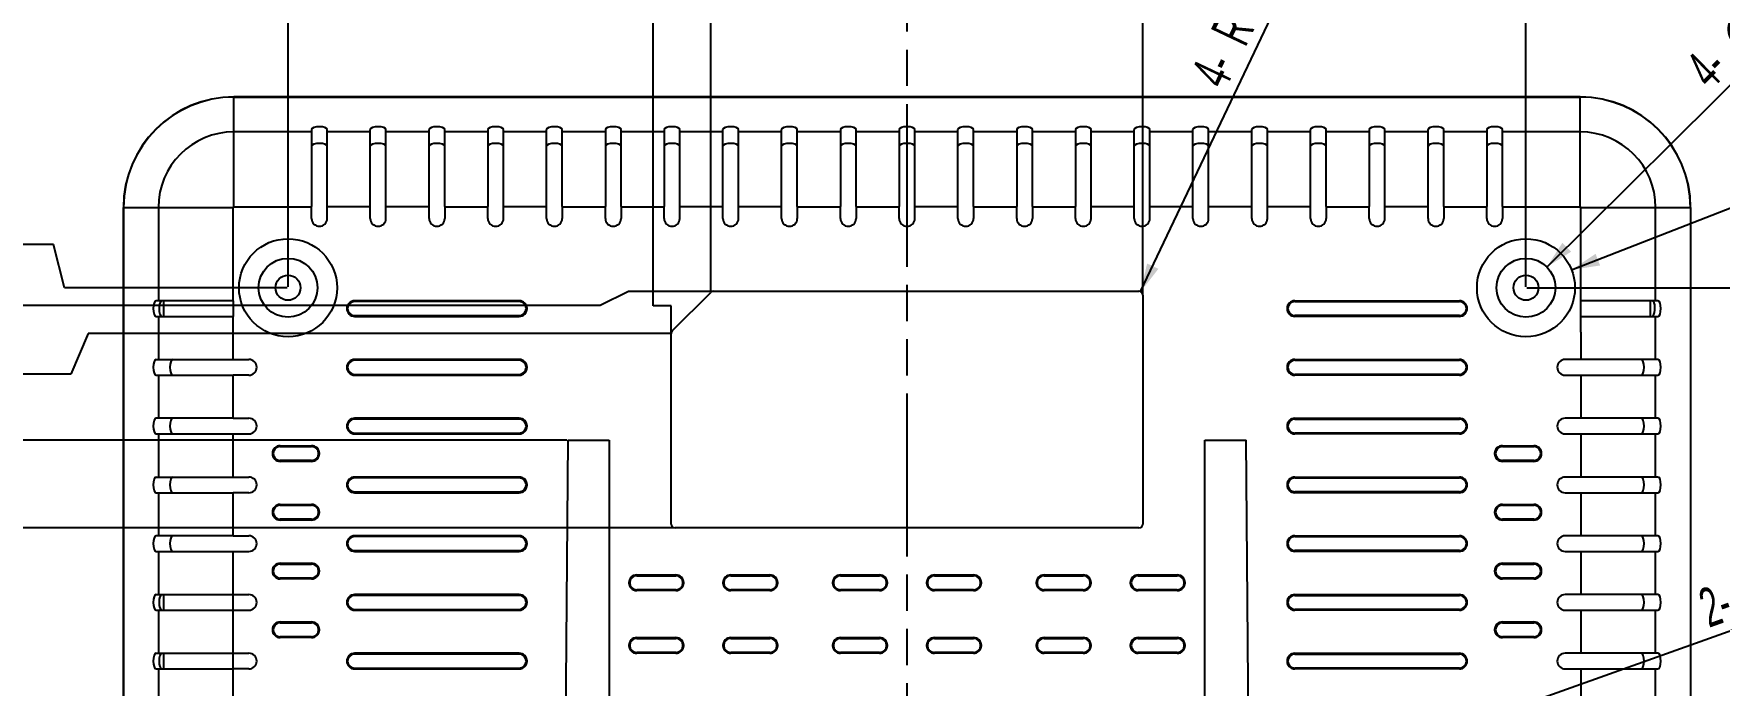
# Model space of a CAD drawing. Header units: millimetres. Extents: x -1 to 407, y -1 to 283.
# Drawn here: x 238.3 to 345.9, y 175.7 to 217.3 of the extents above; entities that cross this region are included whole.
import ezdxf
from ezdxf.enums import TextEntityAlignment as Align

# ---------------------------------------------------------------- set-up
doc = ezdxf.new("R2010")
doc.units = ezdxf.units.MM
doc.header["$LTSCALE"] = 23.1
doc.linetypes.add('PHANTOM', pattern=[0.8, 0.45, -0.05, 0.1, -0.05, 0.1, -0.05])
doc.layers.get('0').update_dxf_attribs({"linetype": 'CONTINUOUS'})
doc.layers.add('DEFAULT_3', color=7, linetype='PHANTOM')
doc.styles.get("Standard").update_dxf_attribs({"font": 'txt', "width": 0.6})
doc.styles.add('TEXTSTYLE_13', font='gdt', dxfattribs={"width": 0.6})
doc.styles.add('TEXTSTYLE_2', font='txt', dxfattribs={"width": 0.8})
doc.dimstyles.new('DIMSTYLE_2', dxfattribs={"dimtxt": 2.5, "dimasz": 1.8, "dimexe": 0.05, "dimexo": 0.0625, "dimtad": 0, "dimtih": 1, "dimtoh": 1, "dimlfac": 2, "dimzin": 0, "dimdsep": 46, "dimtxsty": 'Standard', "dimblk": '_FILLED', "dimblk1": '_FILLED', "dimblk2": '_FILLED', "dimcen": 0.09, "dimadec": 0, "dimazin": 0, "dimtp": 0.01, "dimtm": 0.01, "dimtfac": 1, "dimtofl": 0, "dimtmove": 0, "dimatfit": 3, "dimldrblk": '_FILLED', "dimfxl": 1, "dimtolj": 1, "dimtzin": 0, "dimarcsym": 0})
doc.dimstyles.new('DIMSTYLE_3', dxfattribs={"dimtxt": 2.5, "dimasz": 1.8, "dimexe": 0.05, "dimexo": 0.0625, "dimtad": 1, "dimlfac": 2, "dimzin": 0, "dimdsep": 46, "dimtxsty": 'Standard', "dimblk": '_FILLED', "dimblk1": '_FILLED', "dimblk2": '_FILLED', "dimcen": 0.09, "dimadec": 0, "dimazin": 0, "dimtp": 0.01, "dimtm": 0.01, "dimtfac": 1, "dimtmove": 0, "dimatfit": 2, "dimldrblk": '_FILLED', "dimfxl": 1, "dimtolj": 1, "dimtzin": 0, "dimarcsym": 0})
doc.dimstyles.new('DIMSTYLE_5', dxfattribs={"dimtxt": 2.5, "dimasz": 1.8, "dimexe": 0.05, "dimexo": 0.0625, "dimtad": 1, "dimlfac": 2, "dimzin": 0, "dimdsep": 46, "dimtxsty": 'Standard', "dimblk": '_FILLED', "dimblk1": '_FILLED', "dimblk2": '_FILLED', "dimcen": 0.09, "dimadec": 0, "dimazin": 0, "dimtp": 0.01, "dimtm": 0.01, "dimtfac": 1, "dimtofl": 0, "dimtmove": 0, "dimatfit": 3, "dimldrblk": '_FILLED', "dimfxl": 1, "dimtolj": 1, "dimtzin": 0, "dimarcsym": 0})
doc.dimstyles.new('DIMSTYLE_7', dxfattribs={"dimtxt": 2.5, "dimasz": 1.8, "dimexe": 0.05, "dimexo": 0.0625, "dimtad": 0, "dimtih": 1, "dimtoh": 1, "dimlfac": 2, "dimzin": 0, "dimdsep": 46, "dimtxsty": 'Standard', "dimblk": '_FILLED', "dimblk1": '_FILLED', "dimblk2": '_FILLED', "dimcen": 0.09, "dimadec": 0, "dimazin": 0, "dimtol": 1, "dimtm": 0.2, "dimtfac": 0.6, "dimtofl": 0, "dimtmove": 0, "dimatfit": 3, "dimldrblk": '_FILLED', "dimfxl": 1, "dimtolj": 1, "dimtzin": 0, "dimarcsym": 0})

# ---------------------------------------------------------------- blocks, each defined once
blk = doc.blocks.new('*D62')
at = {"color": 2, "linetype": 'Continuous'}
blk.add_line((333.64, 201.07), (352.84, 201.07), dxfattribs=at)
at = {"color": 2, "linetype": 'Continuous', "width": 0.6}
blk.add_text('175.68', height=2.5, dxfattribs=at).set_placement((354.09, 201.7))
blk = doc.blocks.new('_FILLED')
at = {"color": 0, "linetype": 'ByBlock'}
blk.add_solid([(0, 0), (-1, 0.222), (-1, -0.222)], dxfattribs=at)
blk = doc.blocks.new('*D63')
at = {"color": 2, "linetype": 'Continuous'}
for p, q in [((239.61, 203.84), (235.32, 203.84)), ((240.31, 201.07), (239.61, 203.84)), ((254.52, 201.07), (240.31, 201.07))]:
    blk.add_line(p, q, dxfattribs=at)
at = {"color": 2, "linetype": 'Continuous', "width": 0.6}
blk.add_text('175.68', height=2.5, dxfattribs=at).set_placement((234.07, 204.46), align=Align.RIGHT)
blk = doc.blocks.new('*D66')
at = {"color": 2, "linetype": 'Continuous'}
blk.add_line((279.22, 185.74), (235.32, 185.74), dxfattribs=at)
at = {"color": 2, "linetype": 'Continuous', "width": 0.6}
blk.add_text('145.02', height=2.5, dxfattribs=at).set_placement((228.07, 186.99), align=Align.RIGHT)
at = {"color": 2, "linetype": 'Continuous', "style": 'TEXTSTYLE_2', "width": 0.8}
for s, p in [(' 0', (230.47, 188.49)), ('-0.20', (234.07, 186.49))]:
    blk.add_text(s, height=1.5, dxfattribs=at).set_placement(p, align=Align.RIGHT)
blk = doc.blocks.new('*D67')
at = {"color": 2, "linetype": 'Continuous'}
for p, q in [((241.83, 198.14), (240.71, 195.56)), ((278.97, 198.14), (241.83, 198.14)), ((240.71, 195.56), (235.32, 195.56))]:
    blk.add_line(p, q, dxfattribs=at)
at = {"color": 2, "linetype": 'Continuous', "width": 0.6}
blk.add_text('169.81', height=2.5, dxfattribs=at).set_placement((228.07, 196.81), align=Align.RIGHT)
at = {"color": 2, "linetype": 'Continuous', "style": 'TEXTSTYLE_2', "width": 0.8}
for s, p in [(' 0', (230.47, 198.31)), ('-0.20', (234.07, 196.31))]:
    blk.add_text(s, height=1.5, dxfattribs=at).set_placement(p, align=Align.RIGHT)
blk = doc.blocks.new('*D68')
at = {"color": 2, "linetype": 'Continuous'}
for p, q in [((276.3, 200.84), (274.5, 199.94)), ((281.67, 200.84), (276.3, 200.84)), ((274.5, 199.94), (235.32, 199.94))]:
    blk.add_line(p, q, dxfattribs=at)
at = {"color": 2, "linetype": 'Continuous', "width": 0.6}
blk.add_text('175.22', height=2.5, dxfattribs=at).set_placement((234.07, 200.56), align=Align.RIGHT)
blk = doc.blocks.new('*D70')
at = {"color": 2, "linetype": 'Continuous'}
blk.add_line((272.38, 191.34), (235.32, 191.34), dxfattribs=at)
at = {"color": 2, "linetype": 'Continuous', "width": 0.6}
blk.add_text('156.22', height=2.5, dxfattribs=at).set_placement((228.07, 192.59), align=Align.RIGHT)
at = {"color": 2, "linetype": 'Continuous', "style": 'TEXTSTYLE_2', "width": 0.8}
for s, p in [(' 0', (230.47, 194.09)), ('-0.20', (234.07, 192.09))]:
    blk.add_text(s, height=1.5, dxfattribs=at).set_placement(p, align=Align.RIGHT)
blk = doc.blocks.new('*D73')
at = {"color": 2, "linetype": 'Continuous'}
blk.add_line((333.58, 201.13), (333.58, 222), dxfattribs=at)
at = {"color": 2, "linetype": 'Continuous', "width": 0.6}
blk.add_text('21.00', height=2.5, rotation=90, dxfattribs=at).set_placement((332.96, 223.25))
blk = doc.blocks.new('*D74')
at = {"color": 2, "linetype": 'Continuous'}
blk.add_line((254.58, 201.13), (254.58, 222), dxfattribs=at)
at = {"color": 2, "linetype": 'Continuous', "width": 0.6}
blk.add_text('179.00', height=2.5, rotation=90, dxfattribs=at).set_placement((253.96, 223.25))
blk = doc.blocks.new('*D77')
at = {"color": 2, "linetype": 'Continuous'}
blk.add_line((336.49, 202.21), (365.1, 213.37), dxfattribs=at)
at = {"color": 2, "linetype": 'Continuous', "xscale": 1.8, "yscale": 1.8, "zscale": 1.8, "rotation": 201.3117053595}
blk.add_blockref('_FILLED', (336.49, 202.21), dxfattribs=at)
at = {"color": 2, "linetype": 'Continuous', "width": 0.6}
for s, p in [('12.50', (357.89, 211.22)), ('4-', (351.99, 208.92))]:
    blk.add_text(s, height=2.5, rotation=21.3117, dxfattribs=at).set_placement(p)
at = {"color": 2, "linetype": 'Continuous', "style": 'TEXTSTYLE_13'}
blk.add_text('n', height=2.5, rotation=21.3117, dxfattribs=at).set_placement((354.78, 210.01))
blk = doc.blocks.new('*D78')
at = {"color": 2, "linetype": 'Continuous'}
blk.add_line((334.91, 202.39), (354.55, 221.88), dxfattribs=at)
at = {"color": 2, "linetype": 'Continuous', "xscale": 1.8, "yscale": 1.8, "zscale": 1.8, "rotation": 224.7831363534}
blk.add_blockref('_FILLED', (334.91, 202.39), dxfattribs=at)
at = {"color": 2, "linetype": 'Continuous', "width": 0.6}
for s, p in [('7.50', (349.85, 218.1)), ('4-', (345.36, 213.64))]:
    blk.add_text(s, height=2.5, rotation=44.7831, dxfattribs=at).set_placement(p)
at = {"color": 2, "linetype": 'Continuous', "style": 'TEXTSTYLE_13'}
blk.add_text('n', height=2.5, rotation=44.7831, dxfattribs=at).set_placement((347.49, 215.75))
blk = doc.blocks.new('*D82')
at = {"color": 2, "linetype": 'Continuous'}
blk.add_line((323.86, 171.08), (357.08, 182.91), dxfattribs=at)
at = {"color": 2, "linetype": 'Continuous', "xscale": 1.8, "yscale": 1.8, "zscale": 1.8, "rotation": 199.591543327}
blk.add_blockref('_FILLED', (323.86, 171.08), dxfattribs=at)
at = {"color": 2, "linetype": 'Continuous', "width": 0.6}
for s, p in [('3.30', (351.22, 181.49)), ('2-', (345.25, 179.36))]:
    blk.add_text(s, height=2.5, rotation=19.5915, dxfattribs=at).set_placement(p)
at = {"color": 2, "linetype": 'Continuous', "style": 'TEXTSTYLE_13'}
blk.add_text('n', height=2.5, rotation=19.5915, dxfattribs=at).set_placement((348.08, 180.37))
blk = doc.blocks.new('*D83')
at = {"color": 2, "linetype": 'Continuous'}
for p, q in [((277.89, 199.92), (277.89, 222)), ((279.03, 199.92), (277.89, 199.92)), ((279.03, 198.2), (279.03, 199.92))]:
    blk.add_line(p, q, dxfattribs=at)
at = {"color": 2, "linetype": 'Continuous', "width": 0.6}
blk.add_text('130.10', height=2.5, rotation=90, dxfattribs=at).set_placement((277.26, 223.25))
blk = doc.blocks.new('*D84')
at = {"color": 2, "linetype": 'Continuous'}
blk.add_line((281.56, 200.83), (281.56, 222), dxfattribs=at)
at = {"color": 2, "linetype": 'Continuous', "width": 0.6}
blk.add_text('125.04', height=2.5, rotation=90, dxfattribs=at).set_placement((280.93, 223.25))
blk = doc.blocks.new('*D85')
at = {"color": 2, "linetype": 'Continuous'}
blk.add_line((309.13, 200.65), (309.13, 222), dxfattribs=at)
at = {"color": 2, "linetype": 'Continuous', "width": 0.6}
blk.add_text('69.90', height=2.5, rotation=90, dxfattribs=at).set_placement((308.51, 223.25))
blk = doc.blocks.new('*D86')
at = {"color": 2, "linetype": 'Continuous'}
blk.add_line((308.99, 200.82), (319.46, 222.86), dxfattribs=at)
at = {"color": 2, "linetype": 'Continuous', "xscale": 1.8, "yscale": 1.8, "zscale": 1.8, "rotation": 244.6025225092}
blk.add_blockref('_FILLED', (308.99, 200.82), dxfattribs=at)
at = {"color": 2, "linetype": 'Continuous', "width": 0.6}
for s, p in [('0.50', (316.32, 217.71)), ('R', (315.67, 216.36)), ('4-', (314.39, 213.65))]:
    blk.add_text(s, height=2.5, rotation=64.6025, dxfattribs=at).set_placement(p)

msp = doc.modelspace()

# ---------------------------------------------------------------- linework, layer by layer
at = {"color": 7, "linetype": 'Continuous'}
for p, q in [((251.1306, 206.2476), (251.1306, 213.2497)), ((337.0306, 213.2497), (251.1306, 213.2497)), ((251.1306, 213.2406), (337.0306, 213.2406)), ((337.0306, 206.2358), (337.0306, 213.2497)), ((256.0806, 211.0174), (251.1306, 211.0174)), ((256.0806, 211.1665), (256.0806, 206.2464)), ((257.0806, 205.4914), (257.0806, 211.1665)), ((259.8306, 211.0174), (257.0806, 211.0174)), ((259.8306, 205.4914), (259.8306, 211.1665)), ((260.8306, 205.4914), (260.8306, 211.1665)), ((263.5806, 211.0174), (260.8306, 211.0174)), ((263.5806, 205.4914), (263.5806, 211.1665)), ((264.5806, 206.2464), (264.5806, 211.1665)), ((267.3306, 211.0174), (264.5806, 211.0174)), ((267.3306, 211.1665), (267.3306, 206.2464)), ((268.3306, 205.4914), (268.3306, 211.1665)), ((271.0806, 211.0174), (268.3306, 211.0174)), ((271.0806, 205.4914), (271.0806, 211.1665)), ((272.0806, 206.2464), (272.0806, 211.1665)), ((274.8306, 211.0174), (272.0806, 211.0174)), ((274.8306, 211.1665), (274.8306, 206.2464)), ((275.8306, 206.2464), (275.8306, 211.1665)), ((278.5806, 211.0174), (275.8306, 211.0174)), ((278.5806, 211.1665), (278.5806, 206.2464)), ((279.5806, 205.4914), (279.5806, 211.1665)), ((282.3306, 211.0174), (279.5806, 211.0174)), ((282.3306, 205.4914), (282.3306, 211.1665)), ((283.3306, 205.4914), (283.3306, 211.1665)), ((286.0806, 211.0174), (283.3306, 211.0174)), ((286.0806, 205.4914), (286.0806, 211.1665)), ((287.0806, 206.2464), (287.0806, 211.1665)), ((289.8306, 211.0174), (287.0806, 211.0174)), ((289.8306, 211.1665), (289.8306, 206.2464)), ((290.8306, 206.2464), (290.8306, 211.1665)), ((293.5806, 211.0174), (290.8306, 211.0174)), ((293.5806, 211.1665), (293.5806, 206.2464)), ((294.5806, 205.4914), (294.5806, 211.1665)), ((297.3306, 211.0174), (294.5806, 211.0174)), ((297.3306, 205.4914), (297.3306, 211.1665)), ((298.3306, 206.2464), (298.3306, 211.1665)), ((301.0806, 211.0174), (298.3306, 211.0174)), ((301.0806, 211.1665), (301.0806, 206.2464)), ((302.0806, 206.2464), (302.0806, 211.1665)), ((304.8306, 211.0174), (302.0806, 211.0174)), ((304.8306, 211.1665), (304.8306, 206.2464)), ((305.8306, 205.4914), (305.8306, 211.1665)), ((308.5806, 211.0174), (305.8306, 211.0174)), ((308.5806, 205.4914), (308.5806, 211.1665)), ((309.5806, 205.4914), (309.5806, 211.1665)), ((312.3306, 211.0174), (309.5806, 211.0174)), ((312.3306, 205.4914), (312.3306, 211.1665)), ((313.3306, 205.4914), (313.3306, 211.1665)), ((316.0806, 211.0174), (313.3306, 211.0174)), ((316.0806, 205.4914), (316.0806, 211.1665)), ((317.0806, 205.4914), (317.0806, 211.1665)), ((319.8306, 211.0174), (317.0806, 211.0174)), ((319.8306, 205.4914), (319.8306, 211.1665)), ((320.8306, 206.2464), (320.8306, 211.1665)), ((323.5806, 211.0174), (320.8306, 211.0174)), ((323.5806, 211.1665), (323.5806, 206.2464)), ((324.5806, 205.4914), (324.5806, 211.1665)), ((327.3306, 211.0174), (324.5806, 211.0174)), ((327.3306, 205.4914), (327.3306, 211.1665)), ((328.3306, 206.2464), (328.3306, 211.1665)), ((331.0806, 211.0174), (328.3306, 211.0174)), ((331.0806, 211.1665), (331.0806, 206.2464)), ((332.0806, 206.2464), (332.0806, 211.1665)), ((337.0306, 211.0174), (332.0806, 211.0174)), ((244.0724, 206.1914), (244.0724, 120.2914)), ((244.0724, 206.1914), (251.0744, 206.1914)), ((244.0814, 120.2914), (244.0814, 206.1914)), ((246.3047, 206.1914), (246.3047, 200.2414)), ((251.0806, 200.2414), (251.0804, 206.1914)), ((251.1306, 206.2358), (256.0806, 206.2358)), ((256.0806, 205.4914), (256.0806, 206.2358)), ((257.0806, 206.2476), (259.8306, 206.2476)), ((260.8306, 206.2476), (263.5806, 206.2476)), ((264.5806, 206.2358), (264.5806, 205.4914)), ((264.5806, 206.2358), (267.3306, 206.2358)), ((267.3306, 205.4914), (267.3306, 206.2358)), ((268.3306, 206.2476), (271.0806, 206.2476)), ((272.0806, 206.2358), (272.0806, 205.4914)), ((272.0806, 206.2358), (274.8306, 206.2358)), ((274.8306, 205.4914), (274.8306, 206.2358)), ((275.8306, 206.2358), (275.8306, 205.4914)), ((275.8306, 206.2358), (278.5806, 206.2358)), ((278.5806, 205.4914), (278.5806, 206.2358)), ((279.5806, 206.2476), (282.3306, 206.2476)), ((283.3306, 206.2476), (286.0806, 206.2476)), ((287.0806, 206.2358), (287.0806, 205.4914)), ((287.0806, 206.2358), (289.8306, 206.2358)), ((289.8306, 205.4914), (289.8306, 206.2358)), ((290.8306, 206.2358), (290.8306, 205.4914)), ((290.8306, 206.2358), (293.5806, 206.2358)), ((293.5806, 205.4914), (293.5806, 206.2358)), ((294.5806, 206.2476), (297.3306, 206.2476)), ((298.3306, 206.2358), (298.3306, 205.4914)), ((298.3306, 206.2358), (301.0806, 206.2358)), ((301.0806, 205.4914), (301.0806, 206.2358)), ((302.0806, 206.2358), (302.0806, 205.4914)), ((302.0806, 206.2358), (304.8306, 206.2358)), ((304.8306, 205.4914), (304.8306, 206.2358)), ((305.8306, 206.2476), (308.5806, 206.2476)), ((309.5806, 206.2476), (312.3306, 206.2476)), ((313.3306, 206.2476), (316.0806, 206.2476)), ((317.0806, 206.2476), (319.8306, 206.2476)), ((320.8306, 206.2358), (320.8306, 205.4914)), ((320.8306, 206.2358), (323.5806, 206.2358)), ((323.5806, 205.4914), (323.5806, 206.2358)), ((324.5806, 206.2476), (327.3306, 206.2476)), ((328.3306, 206.2358), (328.3306, 205.4914)), ((328.3306, 206.2358), (331.0806, 206.2358)), ((331.0806, 205.4914), (331.0806, 206.2358)), ((332.0806, 206.2358), (332.0806, 205.4914)), ((332.0806, 206.2358), (337.0306, 206.2358)), ((337.0806, 199.2414), (337.0809, 206.1914)), ((337.0868, 206.1914), (344.0889, 206.1914)), ((341.8566, 200.2414), (341.8566, 206.1914)), ((344.0799, 206.1914), (344.0799, 120.2914)), ((344.0889, 206.1914), (344.0889, 120.2914)), ((251.0806, 200.2414), (246.1556, 200.2414)), ((246.6322, 200.2414), (246.6322, 199.2414)), ((251.0806, 200.2414), (251.0775, 199.2414)), ((258.8306, 200.189), (258.8306, 200.2414)), ((269.3306, 200.2414), (258.8306, 200.2414)), ((269.3306, 200.189), (258.8306, 200.189)), ((269.3306, 200.2414), (269.3306, 200.189)), ((279.1039, 198.3146), (281.5574, 200.7682)), ((281.7342, 200.8414), (308.8806, 200.8414)), ((309.1306, 200.5914), (309.1306, 185.9914)), ((318.8306, 200.189), (318.8306, 200.2414)), ((318.8306, 200.2414), (329.3306, 200.2414)), ((318.8306, 200.189), (329.3306, 200.189)), ((329.3306, 200.2414), (329.3306, 200.189)), ((342.0057, 200.2414), (337.0806, 200.2414)), ((341.529, 199.2414), (341.529, 200.2414)), ((246.1556, 199.2414), (251.0806, 199.2414)), ((246.3047, 199.2414), (246.3047, 196.4914)), ((251.0744, 196.4914), (251.0775, 199.2414)), ((258.8306, 199.2414), (258.8306, 199.2938)), ((258.8306, 199.2938), (269.3306, 199.2938)), ((258.8306, 199.2414), (269.3306, 199.2414)), ((269.3306, 199.2938), (269.3306, 199.2414)), ((318.8306, 199.2414), (318.8306, 199.2938)), ((329.3306, 199.2938), (318.8306, 199.2938)), ((329.3306, 199.2414), (318.8306, 199.2414)), ((329.3306, 199.2938), (329.3306, 199.2414)), ((337.0806, 199.2414), (342.0057, 199.2414)), ((337.0837, 198.2414), (337.0806, 199.2414)), ((341.8566, 196.4914), (341.8566, 199.2414)), ((279.0306, 185.9914), (279.0306, 198.1379)), ((337.0837, 198.2414), (337.0868, 196.4914)), ((246.1556, 196.4914), (252.0806, 196.4914)), ((258.8306, 196.439), (258.8306, 196.4914)), ((269.3306, 196.4914), (258.8306, 196.4914)), ((269.3306, 196.439), (258.8306, 196.439)), ((269.3306, 196.4914), (269.3306, 196.439)), ((318.8306, 196.439), (318.8306, 196.4914)), ((318.8306, 196.4914), (329.3306, 196.4914)), ((318.8306, 196.439), (329.3306, 196.439)), ((329.3306, 196.4914), (329.3306, 196.439)), ((342.0057, 196.4914), (336.0806, 196.4914)), ((246.1556, 195.4914), (251.0756, 195.4914)), ((246.3047, 195.4914), (246.3047, 192.7414)), ((251.0863, 192.7414), (251.0863, 195.4914)), ((252.0806, 195.4914), (251.0863, 195.4914)), ((258.8306, 195.4914), (258.8306, 195.5438)), ((258.8306, 195.5438), (269.3306, 195.5438)), ((258.8306, 195.4914), (269.3306, 195.4914)), ((269.3306, 195.5438), (269.3306, 195.4914)), ((318.8306, 195.4914), (318.8306, 195.5438)), ((329.3306, 195.5438), (318.8306, 195.5438)), ((329.3306, 195.4914), (318.8306, 195.4914)), ((329.3306, 195.5438), (329.3306, 195.4914)), ((336.0806, 195.4914), (342.0057, 195.4914)), ((337.075, 195.4914), (337.075, 192.7414)), ((341.8566, 192.7414), (341.8566, 195.4914)), ((251.0756, 192.7414), (246.1556, 192.7414)), ((251.0863, 192.7414), (252.0806, 192.7414)), ((258.8306, 192.689), (258.8306, 192.7414)), ((269.3306, 192.7414), (258.8306, 192.7414)), ((269.3306, 192.689), (258.8306, 192.689)), ((269.3306, 192.7414), (269.3306, 192.689)), ((318.8306, 192.689), (318.8306, 192.7414)), ((318.8306, 192.7414), (329.3306, 192.7414)), ((318.8306, 192.689), (329.3306, 192.689)), ((329.3306, 192.7414), (329.3306, 192.689)), ((342.0057, 192.7414), (336.0806, 192.7414)), ((246.1556, 191.7414), (252.0806, 191.7414)), ((246.3047, 191.7414), (246.3047, 188.9914)), ((251.0744, 188.9914), (251.0744, 191.7414)), ((258.8306, 191.7414), (258.8306, 191.7938)), ((258.8306, 191.7938), (269.3306, 191.7938)), ((258.8306, 191.7414), (269.3306, 191.7414)), ((269.3306, 191.7938), (269.3306, 191.7414)), ((318.8306, 191.7414), (318.8306, 191.7938)), ((329.3306, 191.7938), (318.8306, 191.7938)), ((329.3306, 191.7414), (318.8306, 191.7414)), ((329.3306, 191.7938), (329.3306, 191.7414)), ((336.0806, 191.7414), (342.0057, 191.7414)), ((337.0868, 191.7414), (337.0868, 188.9914)), ((341.8566, 188.9914), (341.8566, 191.7414)), ((254.0806, 190.939), (254.0806, 190.9914)), ((254.0806, 190.9914), (256.0806, 190.9914)), ((254.0806, 190.939), (256.0806, 190.939)), ((256.0806, 190.9914), (256.0806, 190.939)), ((272.4425, 191.3414), (271.9856, 138.9914)), ((272.4425, 191.3414), (275.0806, 191.3414)), ((275.0806, 191.3414), (275.0806, 138.9914)), ((313.0806, 138.9914), (313.0806, 191.3414)), ((313.0806, 191.3414), (315.7188, 191.3414)), ((316.1757, 138.9914), (315.7188, 191.3414)), ((332.0806, 190.9914), (334.0806, 190.9914)), ((332.0806, 190.939), (332.0806, 190.9914)), ((332.0806, 190.939), (334.0806, 190.939)), ((334.0806, 190.9914), (334.0806, 190.939)), ((254.0806, 189.9914), (254.0806, 190.0438)), ((256.0806, 190.0438), (254.0806, 190.0438)), ((256.0806, 189.9914), (254.0806, 189.9914)), ((256.0806, 190.0438), (256.0806, 189.9914)), ((334.0806, 190.0438), (332.0806, 190.0438)), ((332.0806, 189.9914), (332.0806, 190.0438)), ((334.0806, 189.9914), (332.0806, 189.9914)), ((334.0806, 190.0438), (334.0806, 189.9914)), ((246.1556, 188.9914), (252.0806, 188.9914)), ((258.8306, 188.939), (258.8306, 188.9914)), ((269.3306, 188.9914), (258.8306, 188.9914)), ((269.3306, 188.939), (258.8306, 188.939)), ((269.3306, 188.9914), (269.3306, 188.939)), ((318.8306, 188.939), (318.8306, 188.9914)), ((318.8306, 188.9914), (329.3306, 188.9914)), ((318.8306, 188.939), (329.3306, 188.939)), ((329.3306, 188.9914), (329.3306, 188.939)), ((342.0057, 188.9914), (336.0806, 188.9914)), ((246.1556, 187.9914), (251.0756, 187.9914)), ((246.3047, 187.9914), (246.3047, 185.2414)), ((251.0863, 185.2414), (251.0863, 187.9914)), ((252.0806, 187.9914), (251.0863, 187.9914)), ((254.0806, 187.189), (254.0806, 187.2414)), ((254.0806, 187.2414), (256.0806, 187.2414)), ((254.0806, 187.189), (256.0806, 187.189)), ((256.0806, 187.2414), (256.0806, 187.189)), ((258.8306, 187.9914), (258.8306, 188.0438)), ((258.8306, 188.0438), (269.3306, 188.0438)), ((258.8306, 187.9914), (269.3306, 187.9914)), ((269.3306, 188.0438), (269.3306, 187.9914)), ((318.8306, 187.9914), (318.8306, 188.0438)), ((329.3306, 188.0438), (318.8306, 188.0438)), ((329.3306, 187.9914), (318.8306, 187.9914)), ((329.3306, 188.0438), (329.3306, 187.9914)), ((332.0806, 187.2414), (334.0806, 187.2414)), ((332.0806, 187.189), (332.0806, 187.2414)), ((332.0806, 187.189), (334.0806, 187.189)), ((334.0806, 187.2414), (334.0806, 187.189)), ((336.0806, 187.9914), (342.0057, 187.9914)), ((337.0868, 187.9914), (337.0868, 185.2414)), ((341.8566, 185.2414), (341.8566, 187.9914)), ((254.0806, 186.2414), (254.0806, 186.2938)), ((256.0806, 186.2938), (254.0806, 186.2938)), ((256.0806, 186.2414), (254.0806, 186.2414)), ((256.0806, 186.2938), (256.0806, 186.2414)), ((334.0806, 186.2938), (332.0806, 186.2938)), ((332.0806, 186.2414), (332.0806, 186.2938)), ((334.0806, 186.2414), (332.0806, 186.2414)), ((334.0806, 186.2938), (334.0806, 186.2414)), ((251.0756, 185.2414), (246.1556, 185.2414)), ((251.0863, 185.2414), (252.0806, 185.2414)), ((258.8306, 185.189), (258.8306, 185.2414)), ((269.3306, 185.2414), (258.8306, 185.2414)), ((269.3306, 185.189), (258.8306, 185.189)), ((269.3306, 185.2414), (269.3306, 185.189)), ((308.8806, 185.7414), (279.2806, 185.7414)), ((318.8306, 185.2414), (329.3306, 185.2414)), ((318.8306, 185.189), (318.8306, 185.2414)), ((318.8306, 185.189), (329.3306, 185.189)), ((329.3306, 185.2414), (329.3306, 185.189)), ((342.0057, 185.2414), (336.0806, 185.2414)), ((246.1556, 184.2414), (252.0806, 184.2414)), ((246.3047, 184.2414), (246.3047, 181.4914)), ((251.0744, 181.4914), (251.0744, 184.2414)), ((258.8306, 184.2414), (258.8306, 184.2938)), ((258.8306, 184.2938), (269.3306, 184.2938)), ((258.8306, 184.2414), (269.3306, 184.2414)), ((269.3306, 184.2938), (269.3306, 184.2414)), ((329.3306, 184.2938), (318.8306, 184.2938)), ((318.8306, 184.2414), (318.8306, 184.2938)), ((329.3306, 184.2414), (318.8306, 184.2414)), ((329.3306, 184.2938), (329.3306, 184.2414)), ((336.0806, 184.2414), (342.0057, 184.2414)), ((337.075, 184.2414), (337.075, 181.4914)), ((341.8566, 181.4914), (341.8566, 184.2414)), ((254.0806, 183.439), (254.0806, 183.4914)), ((254.0806, 183.4914), (256.0806, 183.4914)), ((254.0806, 183.439), (256.0806, 183.439)), ((256.0806, 183.4914), (256.0806, 183.439)), ((332.0806, 183.4914), (334.0806, 183.4914)), ((332.0806, 183.439), (332.0806, 183.4914)), ((332.0806, 183.439), (334.0806, 183.439)), ((334.0806, 183.4914), (334.0806, 183.439)), ((254.0806, 182.4914), (254.0806, 182.5438)), ((256.0806, 182.5438), (254.0806, 182.5438)), ((256.0806, 182.4914), (254.0806, 182.4914)), ((256.0806, 182.5438), (256.0806, 182.4914)), ((276.8306, 182.689), (276.8306, 182.7414)), ((276.8306, 182.7414), (279.3306, 182.7414)), ((276.8306, 182.689), (279.3306, 182.689)), ((276.8306, 181.7414), (276.8306, 181.7938)), ((279.3306, 181.7938), (276.8306, 181.7938)), ((279.3306, 182.7414), (279.3306, 182.689)), ((279.3306, 181.7938), (279.3306, 181.7414)), ((282.8306, 182.689), (282.8306, 182.7414)), ((282.8306, 182.7414), (285.3306, 182.7414)), ((282.8306, 182.689), (285.3306, 182.689)), ((282.8306, 181.7414), (282.8306, 181.7938)), ((285.3306, 181.7938), (282.8306, 181.7938)), ((285.3306, 182.7414), (285.3306, 182.689)), ((285.3306, 181.7938), (285.3306, 181.7414)), ((289.8306, 182.689), (289.8306, 182.7414)), ((289.8306, 182.7414), (292.3306, 182.7414)), ((289.8306, 182.689), (292.3306, 182.689)), ((289.8306, 181.7414), (289.8306, 181.7938)), ((292.3306, 181.7938), (289.8306, 181.7938)), ((292.3306, 182.7414), (292.3306, 182.689)), ((292.3306, 181.7938), (292.3306, 181.7414)), ((295.8306, 182.689), (295.8306, 182.7414)), ((295.8306, 182.7414), (298.3306, 182.7414)), ((295.8306, 182.689), (298.3306, 182.689)), ((295.8306, 181.7414), (295.8306, 181.7938)), ((298.3306, 181.7938), (295.8306, 181.7938)), ((298.3306, 182.7414), (298.3306, 182.689)), ((298.3306, 181.7938), (298.3306, 181.7414)), ((302.8306, 182.689), (302.8306, 182.7414)), ((302.8306, 182.7414), (305.3306, 182.7414)), ((302.8306, 182.689), (305.3306, 182.689)), ((302.8306, 181.7414), (302.8306, 181.7938)), ((305.3306, 181.7938), (302.8306, 181.7938)), ((305.3306, 182.7414), (305.3306, 182.689)), ((305.3306, 181.7938), (305.3306, 181.7414)), ((308.8306, 182.689), (308.8306, 182.7414)), ((308.8306, 182.7414), (311.3306, 182.7414)), ((308.8306, 182.689), (311.3306, 182.689)), ((308.8306, 181.7414), (308.8306, 181.7938)), ((311.3306, 181.7938), (308.8306, 181.7938)), ((311.3306, 182.7414), (311.3306, 182.689)), ((311.3306, 181.7938), (311.3306, 181.7414)), ((334.0806, 182.5438), (332.0806, 182.5438)), ((332.0806, 182.4914), (332.0806, 182.5438)), ((334.0806, 182.4914), (332.0806, 182.4914)), ((334.0806, 182.5438), (334.0806, 182.4914)), ((246.1556, 181.4914), (252.0806, 181.4914)), ((246.6322, 181.4914), (246.6322, 180.4914)), ((251.0819, 180.4914), (251.0819, 181.4914)), ((258.8306, 181.439), (258.8306, 181.4914)), ((269.3306, 181.4914), (258.8306, 181.4914)), ((269.3306, 181.439), (258.8306, 181.439)), ((269.3306, 181.4914), (269.3306, 181.439)), ((279.3306, 181.7414), (276.8306, 181.7414)), ((285.3306, 181.7414), (282.8306, 181.7414)), ((292.3306, 181.7414), (289.8306, 181.7414)), ((298.3306, 181.7414), (295.8306, 181.7414)), ((305.3306, 181.7414), (302.8306, 181.7414)), ((311.3306, 181.7414), (308.8306, 181.7414)), ((318.8306, 181.4914), (329.3306, 181.4914)), ((318.8306, 181.439), (318.8306, 181.4914)), ((318.8306, 181.439), (329.3306, 181.439)), ((329.3306, 181.4914), (329.3306, 181.439)), ((342.0057, 181.4914), (336.0806, 181.4914)), ((246.1556, 180.4914), (252.0806, 180.4914)), ((246.3047, 180.4914), (246.3047, 177.7414)), ((251.0744, 177.7414), (251.0744, 180.4914)), ((254.0806, 179.689), (254.0806, 179.7414)), ((254.0806, 179.7414), (256.0806, 179.7414)), ((254.0806, 179.689), (256.0806, 179.689)), ((256.0806, 179.7414), (256.0806, 179.689)), ((258.8306, 180.4914), (258.8306, 180.5438)), ((258.8306, 180.5438), (269.3306, 180.5438)), ((258.8306, 180.4914), (269.3306, 180.4914)), ((269.3306, 180.5438), (269.3306, 180.4914)), ((329.3306, 180.5438), (318.8306, 180.5438)), ((318.8306, 180.4914), (318.8306, 180.5438)), ((329.3306, 180.4914), (318.8306, 180.4914)), ((329.3306, 180.5438), (329.3306, 180.4914)), ((332.0806, 179.7414), (334.0806, 179.7414)), ((332.0806, 179.689), (332.0806, 179.7414)), ((332.0806, 179.689), (334.0806, 179.689)), ((334.0806, 179.7414), (334.0806, 179.689)), ((336.0806, 180.4914), (342.0057, 180.4914)), ((337.0868, 180.4914), (337.0868, 177.7414)), ((341.8566, 177.7414), (341.8566, 180.4914)), ((254.0806, 178.7414), (254.0806, 178.7938)), ((256.0806, 178.7938), (254.0806, 178.7938)), ((256.0806, 178.7414), (254.0806, 178.7414)), ((256.0806, 178.7938), (256.0806, 178.7414)), ((276.8306, 178.689), (276.8306, 178.7414)), ((276.8306, 178.7414), (279.3306, 178.7414)), ((276.8306, 178.689), (279.3306, 178.689)), ((279.3306, 178.7414), (279.3306, 178.689)), ((282.8306, 178.689), (282.8306, 178.7414)), ((282.8306, 178.7414), (285.3306, 178.7414)), ((282.8306, 178.689), (285.3306, 178.689)), ((285.3306, 178.7414), (285.3306, 178.689)), ((289.8306, 178.689), (289.8306, 178.7414)), ((289.8306, 178.7414), (292.3306, 178.7414)), ((289.8306, 178.689), (292.3306, 178.689)), ((292.3306, 178.7414), (292.3306, 178.689)), ((295.8306, 178.689), (295.8306, 178.7414)), ((295.8306, 178.7414), (298.3306, 178.7414)), ((295.8306, 178.689), (298.3306, 178.689)), ((298.3306, 178.7414), (298.3306, 178.689)), ((302.8306, 178.689), (302.8306, 178.7414)), ((302.8306, 178.7414), (305.3306, 178.7414)), ((302.8306, 178.689), (305.3306, 178.689)), ((305.3306, 178.7414), (305.3306, 178.689)), ((308.8306, 178.689), (308.8306, 178.7414)), ((308.8306, 178.7414), (311.3306, 178.7414)), ((308.8306, 178.689), (311.3306, 178.689)), ((311.3306, 178.7414), (311.3306, 178.689)), ((334.0806, 178.7938), (332.0806, 178.7938)), ((332.0806, 178.7414), (332.0806, 178.7938)), ((334.0806, 178.7414), (332.0806, 178.7414)), ((334.0806, 178.7938), (334.0806, 178.7414)), ((246.1556, 177.7414), (252.0806, 177.7414)), ((246.6322, 177.7414), (246.6322, 176.7414)), ((251.0863, 173.9914), (251.0819, 177.7414)), ((258.8306, 177.689), (258.8306, 177.7414)), ((269.3306, 177.7414), (258.8306, 177.7414)), ((269.3306, 177.689), (258.8306, 177.689)), ((269.3306, 177.7414), (269.3306, 177.689)), ((276.8306, 177.7414), (276.8306, 177.7938)), ((279.3306, 177.7938), (276.8306, 177.7938)), ((279.3306, 177.7414), (276.8306, 177.7414)), ((279.3306, 177.7938), (279.3306, 177.7414)), ((282.8306, 177.7414), (282.8306, 177.7938)), ((285.3306, 177.7938), (282.8306, 177.7938)), ((285.3306, 177.7414), (282.8306, 177.7414)), ((285.3306, 177.7938), (285.3306, 177.7414)), ((289.8306, 177.7414), (289.8306, 177.7938)), ((292.3306, 177.7938), (289.8306, 177.7938)), ((292.3306, 177.7414), (289.8306, 177.7414)), ((292.3306, 177.7938), (292.3306, 177.7414)), ((295.8306, 177.7414), (295.8306, 177.7938)), ((298.3306, 177.7938), (295.8306, 177.7938)), ((298.3306, 177.7414), (295.8306, 177.7414)), ((298.3306, 177.7938), (298.3306, 177.7414)), ((302.8306, 177.7414), (302.8306, 177.7938)), ((305.3306, 177.7938), (302.8306, 177.7938)), ((305.3306, 177.7414), (302.8306, 177.7414)), ((305.3306, 177.7938), (305.3306, 177.7414)), ((308.8306, 177.7414), (308.8306, 177.7938)), ((311.3306, 177.7938), (308.8306, 177.7938)), ((311.3306, 177.7414), (308.8306, 177.7414)), ((311.3306, 177.7938), (311.3306, 177.7414)), ((318.8306, 177.7414), (329.3306, 177.7414)), ((318.8306, 177.689), (318.8306, 177.7414)), ((318.8306, 177.689), (329.3306, 177.689)), ((329.3306, 177.7414), (329.3306, 177.689)), ((342.0057, 177.7414), (336.0806, 177.7414)), ((246.1556, 176.7414), (251.0756, 176.7414)), ((246.3047, 176.7414), (246.3047, 173.9914)), ((252.0806, 176.7414), (251.0863, 176.7414)), ((258.8306, 176.7414), (258.8306, 176.7938)), ((258.8306, 176.7938), (269.3306, 176.7938)), ((258.8306, 176.7414), (269.3306, 176.7414)), ((269.3306, 176.7938), (269.3306, 176.7414)), ((329.3306, 176.7938), (318.8306, 176.7938)), ((318.8306, 176.7414), (318.8306, 176.7938)), ((329.3306, 176.7414), (318.8306, 176.7414)), ((329.3306, 176.7938), (329.3306, 176.7414)), ((336.0806, 176.7414), (342.0057, 176.7414)), ((337.075, 176.7414), (337.075, 173.9914)), ((341.8566, 173.9914), (341.8566, 176.7414))]:
    msp.add_line(p, q, dxfattribs=at)
for centre, radius in [((254.5806, 201.0714), 3.125), ((333.5806, 201.0714), 3.125), ((254.5806, 201.0714), 1.875), ((333.5806, 201.0714), 1.875), ((254.5806, 201.0714), 0.8), ((333.5806, 201.0714), 0.8)]:
    msp.add_circle(centre, radius, dxfattribs=at)
for centre, radius, start, end in [((251.1306, 206.1914), 7.0583, 90, 180), ((251.1306, 206.1914), 7.0492, 90, 180), ((337.0306, 206.1914), 7.0583, 0, 90), ((337.0306, 206.1914), 7.0492, 0, 90), ((251.1306, 206.1914), 4.8259, 90, 180), ((337.0306, 206.1914), 4.8259, 0, 90), ((251.1306, 206.1914), 0.0562, 90, 180), ((256.5806, 205.4914), 0.5, 180, 360), ((260.3306, 205.4914), 0.5, 180, 360), ((264.0806, 205.4914), 0.5, 180, 360), ((267.8306, 205.4914), 0.5, 180, 360), ((271.5806, 205.4914), 0.5, 180, 360), ((275.3306, 205.4914), 0.5, 180, 360), ((279.0806, 205.4914), 0.5, 180, 360), ((282.8306, 205.4914), 0.5, 180, 360), ((286.5806, 205.4914), 0.5, 180, 360), ((290.3306, 205.4914), 0.5, 180, 360), ((294.0806, 205.4914), 0.5, 180, 360), ((297.8306, 205.4914), 0.5, 180, 360), ((301.5806, 205.4914), 0.5, 180, 360), ((305.3306, 205.4914), 0.5, 180, 360), ((309.0806, 205.4914), 0.5, 180, 360), ((312.8306, 205.4914), 0.5, 180, 360), ((316.5806, 205.4914), 0.5, 180, 360), ((320.3306, 205.4914), 0.5, 180, 360), ((324.0806, 205.4914), 0.5, 180, 360), ((327.8306, 205.4914), 0.5, 180, 360), ((331.5806, 205.4914), 0.5, 180, 360), ((337.0306, 206.1914), 0.0562, 0, 90), ((258.8306, 199.7414), 0.5, 90, 270), ((258.8306, 199.7414), 0.4476, 90, 270), ((269.3306, 199.7414), 0.5, 270, 90), ((269.3306, 199.7414), 0.4476, 270, 90), ((281.7342, 200.5914), 0.25, 90, 135), ((308.8806, 200.5914), 0.25, 0, 90), ((318.8306, 199.7414), 0.5, 90, 270), ((318.8306, 199.7414), 0.4476, 90, 270), ((329.3306, 199.7414), 0.5, 270, 90), ((329.3306, 199.7414), 0.4476, 270, 90), ((279.2806, 198.1379), 0.25, 135, 180), ((252.0806, 195.9914), 0.5, 270, 90), ((258.8306, 195.9914), 0.5, 90, 270), ((258.8306, 195.9914), 0.4476, 90, 270), ((269.3306, 195.9914), 0.5, 270, 90), ((269.3306, 195.9914), 0.4476, 270, 90), ((318.8306, 195.9914), 0.5, 90, 270), ((318.8306, 195.9914), 0.4476, 90, 270), ((329.3306, 195.9914), 0.5, 270, 90), ((329.3306, 195.9914), 0.4476, 270, 90), ((336.0806, 195.9914), 0.5, 90, 270), ((252.0806, 192.2414), 0.5, 270, 90), ((258.8306, 192.2414), 0.5, 90, 270), ((258.8306, 192.2414), 0.4476, 90, 270), ((269.3306, 192.2414), 0.5, 270, 90), ((269.3306, 192.2414), 0.4476, 270, 90), ((318.8306, 192.2414), 0.5, 90, 270), ((318.8306, 192.2414), 0.4476, 90, 270), ((329.3306, 192.2414), 0.5, 270, 90), ((329.3306, 192.2414), 0.4476, 270, 90), ((336.0806, 192.2414), 0.5, 90, 270), ((254.0806, 190.4914), 0.5, 90, 270), ((254.0806, 190.4914), 0.4476, 90, 270), ((256.0806, 190.4914), 0.5, 270, 90), ((256.0806, 190.4914), 0.4476, 270, 90), ((332.0806, 190.4914), 0.5, 90, 270), ((332.0806, 190.4914), 0.4476, 90, 270), ((334.0806, 190.4914), 0.5, 270, 90), ((334.0806, 190.4914), 0.4476, 270, 90), ((252.0806, 188.4914), 0.5, 270, 90), ((258.8306, 188.4914), 0.5, 90, 270), ((258.8306, 188.4914), 0.4476, 90, 270), ((269.3306, 188.4914), 0.5, 270, 90), ((269.3306, 188.4914), 0.4476, 270, 90), ((318.8306, 188.4914), 0.5, 90, 270), ((318.8306, 188.4914), 0.4476, 90, 270), ((329.3306, 188.4914), 0.5, 270, 90), ((329.3306, 188.4914), 0.4476, 270, 90), ((336.0806, 188.4914), 0.5, 90, 270), ((254.0806, 186.7414), 0.5, 90, 270), ((254.0806, 186.7414), 0.4476, 90, 270), ((256.0806, 186.7414), 0.5, 270, 90), ((256.0806, 186.7414), 0.4476, 270, 90), ((332.0806, 186.7414), 0.5, 90, 270), ((332.0806, 186.7414), 0.4476, 90, 270), ((334.0806, 186.7414), 0.5, 270, 90), ((334.0806, 186.7414), 0.4476, 270, 90), ((252.0806, 184.7414), 0.5, 270, 90), ((258.8306, 184.7414), 0.5, 90, 270), ((258.8306, 184.7414), 0.4476, 90, 270), ((269.3306, 184.7414), 0.5, 270, 90), ((269.3306, 184.7414), 0.4476, 270, 90), ((279.2806, 185.9914), 0.25, 180, 270), ((308.8806, 185.9914), 0.25, 270, 360), ((318.8306, 184.7414), 0.5, 90, 270), ((318.8306, 184.7414), 0.4476, 90, 270), ((329.3306, 184.7414), 0.5, 270, 90), ((329.3306, 184.7414), 0.4476, 270, 90), ((336.0806, 184.7414), 0.5, 90, 270), ((254.0806, 182.9914), 0.5, 90, 270), ((254.0806, 182.9914), 0.4476, 90, 270), ((256.0806, 182.9914), 0.5, 270, 90), ((256.0806, 182.9914), 0.4476, 270, 90), ((332.0806, 182.9914), 0.5, 90, 270), ((332.0806, 182.9914), 0.4476, 90, 270), ((334.0806, 182.9914), 0.5, 270, 90), ((334.0806, 182.9914), 0.4476, 270, 90), ((276.8306, 182.2414), 0.5, 90, 270), ((276.8306, 182.2414), 0.4476, 90, 270), ((279.3306, 182.2414), 0.5, 270, 90), ((279.3306, 182.2414), 0.4476, 270, 90), ((282.8306, 182.2414), 0.5, 90, 270), ((282.8306, 182.2414), 0.4476, 90, 270), ((285.3306, 182.2414), 0.5, 270, 90), ((285.3306, 182.2414), 0.4476, 270, 90), ((289.8306, 182.2414), 0.5, 90, 270), ((289.8306, 182.2414), 0.4476, 90, 270), ((292.3306, 182.2414), 0.5, 270, 90), ((292.3306, 182.2414), 0.4476, 270, 90), ((295.8306, 182.2414), 0.5, 90, 270), ((295.8306, 182.2414), 0.4476, 90, 270), ((298.3306, 182.2414), 0.5, 270, 90), ((298.3306, 182.2414), 0.4476, 270, 90), ((302.8306, 182.2414), 0.5, 90, 270), ((302.8306, 182.2414), 0.4476, 90, 270), ((305.3306, 182.2414), 0.5, 270, 90), ((305.3306, 182.2414), 0.4476, 270, 90), ((308.8306, 182.2414), 0.5, 90, 270), ((308.8306, 182.2414), 0.4476, 90, 270), ((311.3306, 182.2414), 0.5, 270, 90), ((311.3306, 182.2414), 0.4476, 270, 90), ((252.0806, 180.9914), 0.5, 270, 90), ((258.8306, 180.9914), 0.5, 90, 270), ((258.8306, 180.9914), 0.4476, 90, 270), ((269.3306, 180.9914), 0.5, 270, 90), ((269.3306, 180.9914), 0.4476, 270, 90), ((318.8306, 180.9914), 0.5, 90, 270), ((318.8306, 180.9914), 0.4476, 90, 270), ((329.3306, 180.9914), 0.5, 270, 90), ((329.3306, 180.9914), 0.4476, 270, 90), ((336.0806, 180.9914), 0.5, 90, 270), ((254.0806, 179.2414), 0.5, 90, 270), ((254.0806, 179.2414), 0.4476, 90, 270), ((256.0806, 179.2414), 0.5, 270, 90), ((256.0806, 179.2414), 0.4476, 270, 90), ((332.0806, 179.2414), 0.5, 90, 270), ((332.0806, 179.2414), 0.4476, 90, 270), ((334.0806, 179.2414), 0.5, 270, 90), ((334.0806, 179.2414), 0.4476, 270, 90), ((276.8306, 178.2414), 0.5, 90, 270), ((276.8306, 178.2414), 0.4476, 90, 270), ((279.3306, 178.2414), 0.5, 270, 90), ((279.3306, 178.2414), 0.4476, 270, 90), ((282.8306, 178.2414), 0.5, 90, 270), ((282.8306, 178.2414), 0.4476, 90, 270), ((285.3306, 178.2414), 0.5, 270, 90), ((285.3306, 178.2414), 0.4476, 270, 90), ((289.8306, 178.2414), 0.5, 90, 270), ((289.8306, 178.2414), 0.4476, 90, 270), ((292.3306, 178.2414), 0.5, 270, 90), ((292.3306, 178.2414), 0.4476, 270, 90), ((295.8306, 178.2414), 0.5, 90, 270), ((295.8306, 178.2414), 0.4476, 90, 270), ((298.3306, 178.2414), 0.5, 270, 90), ((298.3306, 178.2414), 0.4476, 270, 90), ((302.8306, 178.2414), 0.5, 90, 270), ((302.8306, 178.2414), 0.4476, 90, 270), ((305.3306, 178.2414), 0.5, 270, 90), ((305.3306, 178.2414), 0.4476, 270, 90), ((308.8306, 178.2414), 0.5, 90, 270), ((308.8306, 178.2414), 0.4476, 90, 270), ((311.3306, 178.2414), 0.5, 270, 90), ((311.3306, 178.2414), 0.4476, 270, 90), ((252.0806, 177.2414), 0.5, 270, 90), ((258.8306, 177.2414), 0.5, 90, 270), ((258.8306, 177.2414), 0.4476, 90, 270), ((269.3306, 177.2414), 0.5, 270, 90), ((269.3306, 177.2414), 0.4476, 270, 90), ((318.8306, 177.2414), 0.5, 90, 270), ((318.8306, 177.2414), 0.4476, 90, 270), ((329.3306, 177.2414), 0.5, 270, 90), ((329.3306, 177.2414), 0.4476, 270, 90), ((336.0806, 177.2414), 0.5, 90, 270)]:
    msp.add_arc(centre, radius, start, end, dxfattribs=at)
for centre, major_axis, start_param, end_param in [((256.5806, 211.1665), (0.5, 0), 0, 3.14159265), ((260.3306, 211.1665), (0.5, 0), 0, 3.14159265), ((264.0806, 211.1665), (0.5, 0), 0, 3.14159265), ((267.8306, 211.1665), (0.5, 0), 0, 3.14159265), ((271.5806, 211.1665), (0.5, 0), 0, 3.14159265), ((275.3306, 211.1665), (0.5, 0), 0, 3.14159265), ((279.0806, 211.1665), (0.5, 0), 0, 3.14159265), ((282.8306, 211.1665), (0.5, 0), 0, 3.14159265), ((286.5806, 211.1665), (0.5, 0), 0, 3.14159265), ((290.3306, 211.1665), (0.5, 0), 0, 3.14159265), ((294.0806, 211.1665), (0.5, 0), 0, 3.14159265), ((297.8306, 211.1665), (0.5, 0), 0, 3.14159265), ((301.5806, 211.1665), (0.5, 0), 0, 3.14159265), ((305.3306, 211.1665), (0.5, 0), 0, 3.14159265), ((309.0806, 211.1665), (0.5, 0), 0, 3.14159265), ((312.8306, 211.1665), (0.5, 0), 0, 3.14159265), ((316.5806, 211.1665), (0.5, 0), 0, 3.14159265), ((320.3306, 211.1665), (0.5, 0), 0, 3.14159265), ((324.0806, 211.1665), (0.5, 0), 0, 3.14159265), ((327.8306, 211.1665), (0.5, 0), 0, 3.14159265), ((331.5806, 211.1665), (0.5, 0), 0, 3.14159265), ((256.5806, 210.1023), (0.5, 0), 0, 3.14159265), ((260.3306, 210.1023), (0.5, 0), 0, 3.14159265), ((264.0806, 210.1023), (0.5, 0), 0, 3.14159265), ((267.8306, 210.1023), (0.5, 0), 0, 3.14159265), ((271.5806, 210.1023), (0.5, 0), 0, 3.14159265), ((275.3306, 210.1023), (0.5, 0), 0, 3.14159265), ((279.0806, 210.1023), (0.5, 0), 0, 3.14159265), ((282.8306, 210.1023), (0.5, 0), 0, 3.14159265), ((286.5806, 210.1023), (0.5, 0), 0, 3.14159265), ((290.3306, 210.1023), (0.5, 0), 0, 3.14159265), ((294.0806, 210.1023), (0.5, 0), 0, 3.14159265), ((297.8306, 210.1023), (0.5, 0), 0, 3.14159265), ((301.5806, 210.1023), (0.5, 0), 0, 3.14159265), ((305.3306, 210.1023), (0.5, 0), 0, 3.14159265), ((309.0806, 210.1023), (0.5, 0), 0, 3.14159265), ((312.8306, 210.1023), (0.5, 0), 0, 3.14159265), ((316.5806, 210.1023), (0.5, 0), 0, 3.14159265), ((320.3306, 210.1023), (0.5, 0), 0, 3.14159265), ((324.0806, 210.1023), (0.5, 0), 0, 3.14159265), ((327.8306, 210.1023), (0.5, 0), 0, 3.14159265), ((331.5806, 210.1023), (0.5, 0), 0, 3.14159265), ((246.1556, 199.7414), (0, 0.5), 0, 3.14159265), ((246.528, 199.7414), (0, 0.5), 0, 3.14159265), ((341.6332, 199.7414), (0, 0.5), 3.14159265, 5.88600734), ((342.0057, 199.7414), (0, 0.5), -3.14159265, 0), ((246.1556, 195.9914), (0, 0.5), 0, 3.14159265), ((247.2197, 195.9914), (0, 0.5), 0, 3.14159265), ((340.9415, 195.9914), (0, 0.5), -3.14159265, 0), ((342.0057, 195.9914), (0, 0.5), -3.14159265, 0), ((246.1556, 192.2414), (0, 0.5), 0, 3.14159265), ((247.2197, 192.2414), (0, 0.5), 0, 3.14159265), ((340.9415, 192.2414), (0, 0.5), -3.14159265, 0), ((342.0057, 192.2414), (0, 0.5), -3.14159265, 0), ((246.1556, 188.4914), (0, 0.5), 0, 3.14159265), ((247.2197, 188.4914), (0, 0.5), 0, 3.14159265), ((340.9415, 188.4914), (0, 0.5), -3.14159265, 0), ((342.0057, 188.4914), (0, 0.5), -3.14159265, 0), ((246.1556, 184.7414), (0, 0.5), 0, 3.14159265), ((247.2197, 184.7414), (0, 0.5), 0, 3.14159265), ((340.9415, 184.7414), (0, 0.5), -3.14159265, 0), ((342.0057, 184.7414), (0, 0.5), -3.14159265, 0), ((246.1556, 180.9914), (0, 0.5), 0, 3.14159265), ((246.528, 180.9914), (0, 0.5), 0, 3.14159265), ((340.9415, 180.9914), (0, 0.5), -3.14159265, 0), ((342.0057, 180.9914), (0, 0.5), -3.14159265, 0), ((246.1556, 177.2414), (0, 0.5), 0, 3.14159265), ((246.528, 177.2414), (0, 0.5), 0, 3.14159265), ((340.9415, 177.2414), (0, 0.5), -3.14159265, 0), ((342.0057, 177.2414), (0, 0.5), -3.14159265, 0)]:
    msp.add_ellipse(centre, major_axis=major_axis, ratio=0.36397023, start_param=start_param, end_param=end_param, dxfattribs=at)
at = {"layer": 'DEFAULT_3', "color": 7, "linetype": 'PHANTOM'}
msp.add_line((294.0806, 91.5206), (294.0806, 234.9622), dxfattribs=at)

# ---------------------------------------------------------------- dimensions: what is measured, and where the dimension line sits
at = {"color": 2, "linetype": 'Continuous'}
for feature_location, offset, dtype, origin, dimstyle, picture, middle in [((254.5806, 201.1339), (0, 20.8658), 1, (344.0799, 201.0714), 'DIMSTYLE_2', '*D74', (252.7056, 227.7497)), ((279.0306345772, 198.2003626139), (-1.1432497657, 23.7993311896), 0, (344.0798662693, 198.1378626139), 'DIMSTYLE_2', '*D83', (276.0123848115, 227.7496938035)), ((281.55741, 200.83069), (0, 21.169), 1, (344.07987, 200.76819), 'DIMSTYLE_2', '*D84', (279.68241, 227.74969)), ((309.1306, 200.6539), (0, 21.3458), 1, (344.0799, 200.5914), 'DIMSTYLE_2', '*D85', (307.2556, 226.9997)), ((333.5806, 201.1339), (0, 20.8658), 1, (344.0799, 201.0714), 'DIMSTYLE_2', '*D73', (331.7056, 226.9997)), ((254.5181, 201.0714), (-19.1958, 2.7661), 0, (254.5806, 113.2331), 'DIMSTYLE_2', '*D63', (229.5724, 205.7125)), ((333.6431, 201.0714), (19.1958, 0), 0, (333.5806, 113.2331), 'DIMSTYLE_2', '*D62', (358.5889, 202.9464)), ((281.6717, 200.8414), (-46.3493, -0.903), 0, (281.7342, 113.2331), 'DIMSTYLE_2', '*D68', (229.5724, 201.8134)), ((278.9681, 198.1379), (-43.6458, -2.5735), 0, (279.0306, 113.2331), 'DIMSTYLE_7', '*D67', (226.5724, 198.0644)), ((272.38, 191.3414), (-37.0576, 0), 0, (272.4425, 113.2331), 'DIMSTYLE_7', '*D70', (226.5724, 193.8414)), ((279.2181, 185.7414), (-43.8958, 0), 0, (279.2806, 113.2331), 'DIMSTYLE_7', '*D66', (226.5724, 188.2414))]:
    dim = msp.add_ordinate_dim(feature_location=feature_location, offset=offset, dtype=dtype, origin=origin, dimstyle=dimstyle, override={"dimtad": 1, "dimtih": 0, "dimtoh": 0}, dxfattribs=at)
    dim.commit()
    dim.dimension.update_dxf_attribs({"geometry": picture, "text_midpoint": middle})
dim = msp.add_radius_dim(center=(308.8806, 200.5914), mpoint=(308.9879, 200.8173), text='4-R<>', dimstyle='DIMSTYLE_5', override={"dimpost": '<>'}, dxfattribs=at)
dim.commit()
dim.dimension.update_dxf_attribs({"geometry": '*D86', "text_midpoint": (315.5098, 218.9257), "dimtype": 164})
for p1, p2, text, picture, middle in [((334.9115, 202.3922), (332.2498, 199.7506), '4-%%c<>', '*D78', (348.8522, 218.8694)), ((336.4919, 202.2072), (330.6693, 199.9357), '4-%%c<>', '*D77', (357.9758, 212.6011)), ((323.8579, 171.083), (322.3034, 170.5298), '2-%%c<>', '*D82', (350.645, 182.6073))]:
    dim = msp.add_diameter_dim_2p(p1=p1, p2=p2, text=text, dimstyle='DIMSTYLE_3', override={"dimpost": '<>'}, dxfattribs=at)
    dim.commit()
    dim.dimension.update_dxf_attribs({"geometry": picture, "text_midpoint": middle, "dimtype": 163})

doc.saveas('drawing.dxf')
